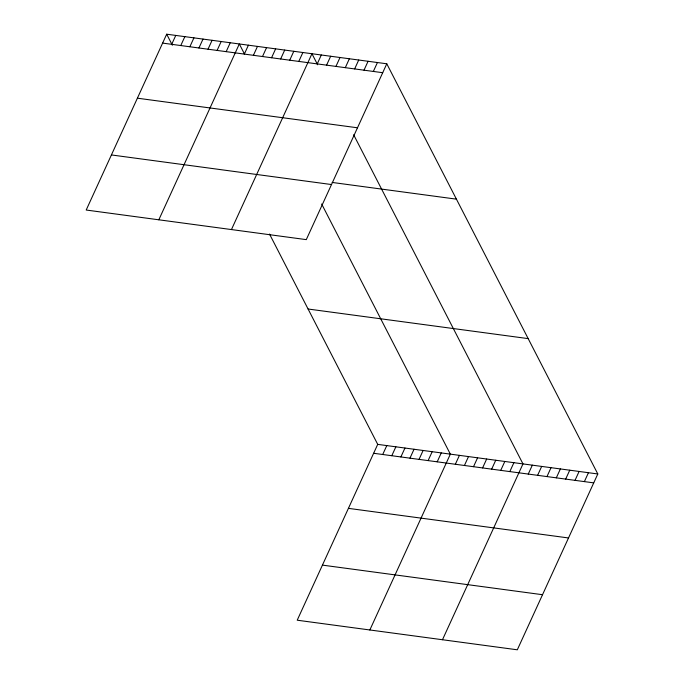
<?xml version="1.0" encoding="UTF-8"?>
<svg xmlns="http://www.w3.org/2000/svg" width="684" height="684" viewBox="0 0 684 684"><rect width="100%" height="100%" fill="white"/><g stroke="black" fill="none" stroke-linecap="round" stroke-linejoin="round"><path stroke-width="1.03" d="M166.691 34.2L86.193 210.031L306.287 239.631L386.785 63.792L166.691 34.2L172.377 45.247M171.693 44.323L175.771 35.423M180.773 45.546L184.851 36.645M189.853 46.76L193.931 37.859M198.933 47.983L203.011 39.082M208.013 49.205L212.091 40.305M217.093 50.428L221.163 41.527M226.173 51.651L230.243 42.741M158.825 219.795L239.323 43.964L244.539 54.096M244.325 54.087L248.403 45.187M253.405 55.31L257.483 46.409M262.485 56.533L266.563 47.632M271.565 57.755L275.635 48.846M280.645 58.969L284.715 50.069M289.725 60.192L293.795 51.291M298.797 61.415L302.875 52.514M231.448 229.567L311.955 53.737L317.641 64.783M317.231 63.894L321.309 54.994M326.584 65.151L330.663 56.25M335.938 66.408L340.016 57.507M345.292 67.665L349.37 58.764M354.645 68.922L358.724 60.021M363.999 70.178L368.077 61.278M373.353 71.435L377.431 62.535M269.522 234.065L377.713 444.369L297.215 620.208L517.309 649.8L597.807 473.969L386.785 63.792M382.724 454.492L386.793 445.592M391.795 455.715L395.874 446.814M400.875 456.938L404.954 448.037M409.955 458.16L414.034 449.26M419.036 459.374L423.114 450.474M428.116 460.597L432.185 451.696M437.196 461.82L441.266 452.919M369.847 629.973L450.346 454.142L321.651 203.986M455.347 464.265L459.426 455.356M464.427 465.479L468.506 456.579M473.508 466.702L477.586 457.801M482.588 467.924L486.666 459.024M491.668 469.147L495.738 460.246M500.748 470.37L504.818 461.461M509.819 471.584L513.898 462.683M442.48 639.737L522.978 463.906L353.645 134.765M528.253 474.063L532.332 465.163M537.607 475.32L541.685 466.42M546.961 476.577L551.039 467.676M556.314 477.842L560.393 468.933M565.668 479.099L569.746 470.199M575.022 480.356L579.1 471.456M584.375 481.613L588.454 472.712M162.621 43.101L382.707 72.701M137.398 98.188L357.493 127.788M332.159 182.44L456.425 199.155M111.415 154.943L331.501 184.543M308.082 309.014L528.168 338.614M377.713 444.369L597.807 473.969M373.644 453.278L593.729 482.87M348.421 508.357L568.515 537.957M322.438 565.121L542.532 594.712"/></g></svg>
